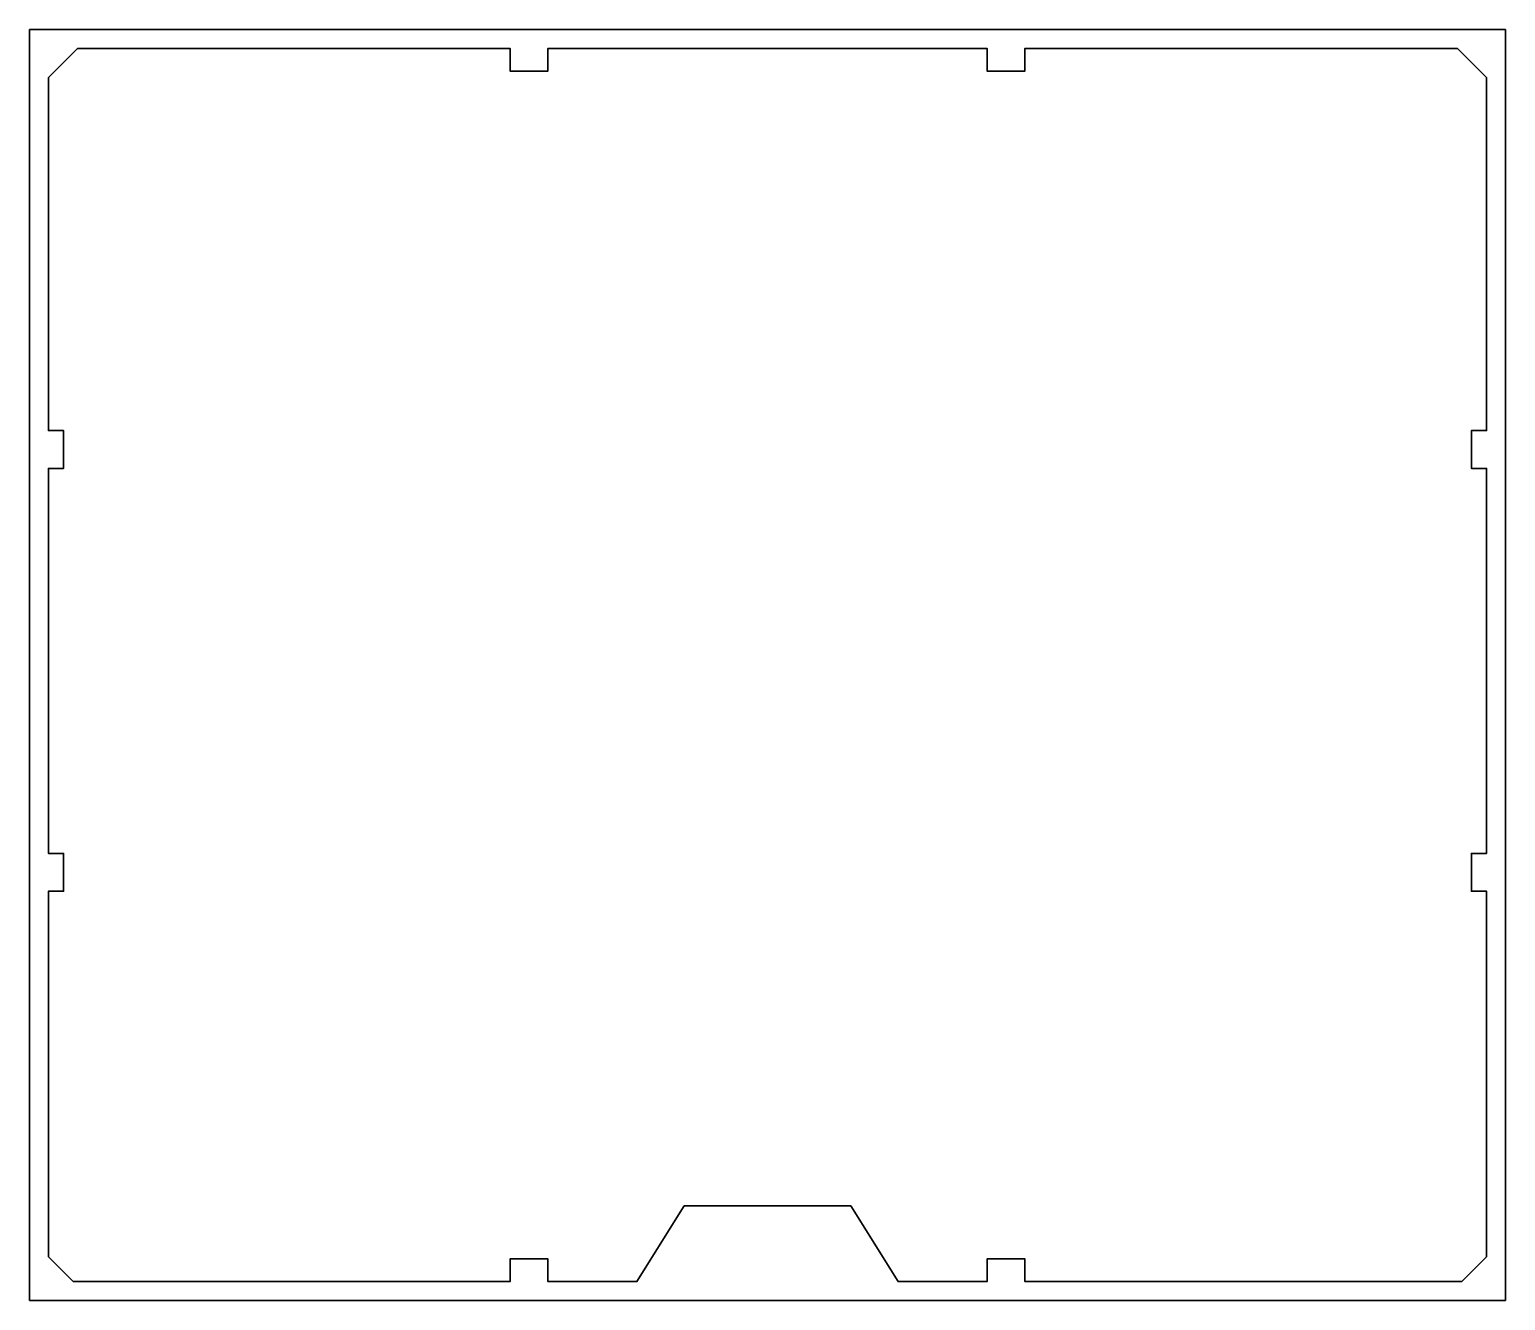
# Model space of a CAD drawing. Header units: millimetres. Extents: x -90 to 300, y -19 to 317.
import ezdxf

# ---------------------------------------------------------------- set-up
doc = ezdxf.new("R2010")
doc.units = ezdxf.units.MM
doc.header["$MEASUREMENT"] = 0
doc.layers.get('0').update_dxf_attribs({"lineweight": 0})
doc.layers.add('Safety', color=7, linetype='Continuous', lineweight=0)

msp = doc.modelspace()

# ---------------------------------------------------------------- linework, layer by layer
at = {"color": 18, "lineweight": 35, "true_color": 0x000000}
msp.add_lwpolyline([(105, 311.5), (47, 311.5), (47, 305.5), (37, 305.5), (37, 311.5), (-77.28, 311.5), (-85, 303.78), (-85, 210.46), (-81, 210.46), (-81, 200.46), (-85, 200.46), (-85, 98.68), (-81, 98.68), (-81, 88.68), (-85, 88.68), (-85, -7.93), (-78.43, -14.5), (37, -14.5), (37, -8.5), (47, -8.5), (47, -14.5), (70.5, -14.5), (83, 5.5), (105, 5.5), (127, 5.5), (139.5, -14.5), (163, -14.5), (163, -8.5), (173, -8.5), (173, -14.5), (288.43, -14.5), (295, -7.93), (295, 88.68), (291, 88.68), (291, 98.68), (295, 98.68), (295, 200.46), (291, 200.46), (291, 210.46), (295, 210.46), (295, 303.78), (287.28, 311.5), (173, 311.5), (173, 305.5), (163, 305.5), (163, 311.5)], close=True, dxfattribs=at)
at = {"layer": 'Safety', "color": 18, "lineweight": 35, "true_color": 0x000000}
msp.add_lwpolyline([(300, 316.5), (-90, 316.5), (-90, -19.5), (300, -19.5)], close=True, dxfattribs=at)

doc.saveas('drawing.dxf')
